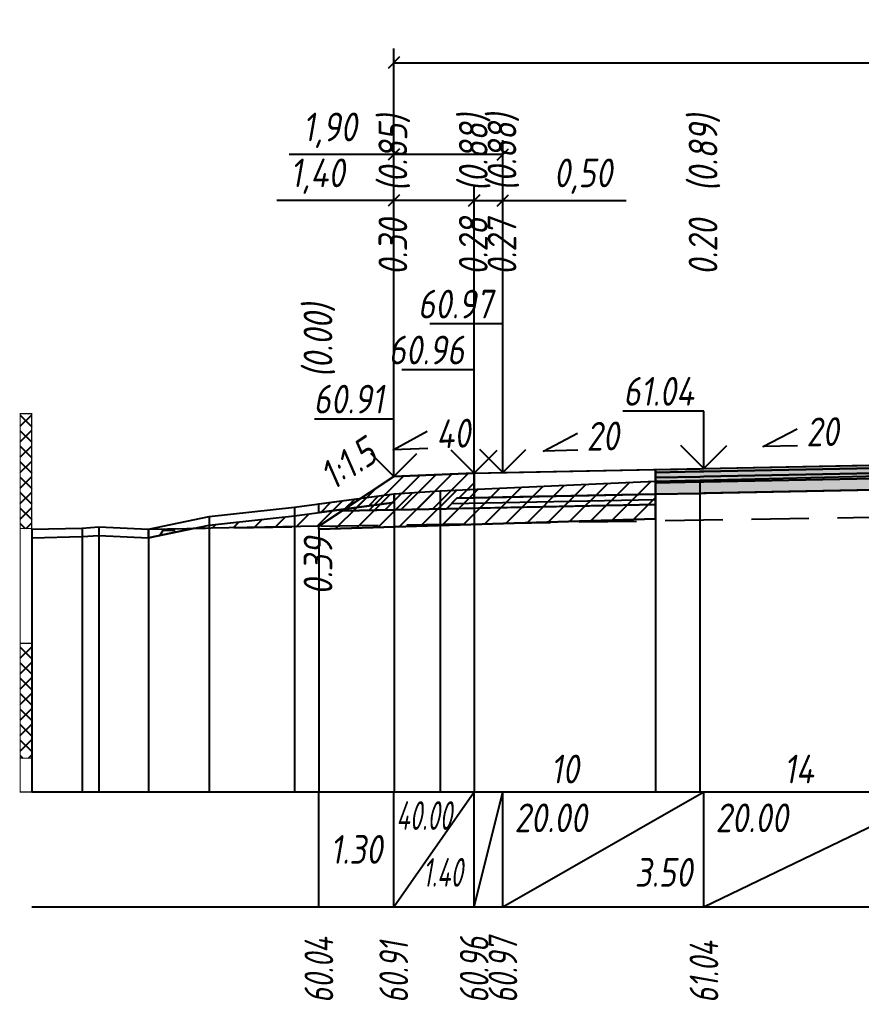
# Model space of a CAD drawing. Extents: x -717 to 1451, y -133302 to 233.
# Drawn here: x 78.9 to 152.2, y -54010.2 to -53924.7 of the extents above; entities that cross this region are included whole.
import ezdxf
from ezdxf.enums import TextEntityAlignment as Align

# ---------------------------------------------------------------- set-up
doc = ezdxf.new("R2010")
doc.units = 0
doc.linetypes.add('штриховая', pattern=[0.75, 0.5, -0.25])
for name, color, linetype in [('Интерполированный поперечник', 2, 'Continuous'), ('Код_514', 1, 'Continuous'), ('Контур_0', 7, 'Continuous'), ('Контур_2521', 7, 'Continuous'), ('Контур_2564', 7, 'Continuous'), ('Контур_2660', 7, 'Continuous'), ('Контур_2665', 7, 'Continuous'), ('Контур_400', 7, 'Continuous'), ('Контур_508', 7, 'Continuous'), ('Контур_512', 7, 'Continuous'), ('Контур_513', 7, 'Continuous'), ('Контур_818', 7, 'Continuous'), ('Красный поперечник', 1, 'Continuous'), ('Линейка абсолютных высот', 7, 'Continuous'), ('Объём_2501', 7, 'Continuous'), ('Объём_2564', 7, 'Continuous'), ('Объём_2650', 7, 'Continuous'), ('Объём_2660', 7, 'Continuous'), ('Объём_2661', 7, 'Continuous'), ('Объём_2665', 7, 'Continuous'), ('Объём_2666', 7, 'Continuous'), ('Объём_2667', 7, 'Continuous'), ('Объём_2668', 7, 'Continuous'), ('Объём_2669', 7, 'Continuous'), ('Объём_2675', 7, 'Continuous'), ('Объём_2753', 7, 'Continuous'), ('Откосы', 7, 'Continuous'), ('Отметки покрытия', 7, 'Continuous'), ('Рабочие отметки', 7, 'Continuous'), ('Рабочие отметки доп.', 7, 'Continuous'), ('Слои выравнивания', 7, 'Continuous'), ('Таблица', 7, 'Continuous'), ('Уклоны проезжей части', 7, 'Continuous'), ('Черный поперечник', 3, 'Continuous')]:
    doc.layers.add(name, color=color, linetype=linetype)
for name, color, linetype, true_color in [('Контур_2540', 2, 'Continuous', 0xffff00), ('Контур_2560', 2, 'Continuous', 0xffff00), ('Контур_2561', 7, 'Continuous', 0xff8040), ('Контур_2562', 3, 'Continuous', 0x00ff00), ('Контур_2563', 7, 'Continuous', 0xff8000), ('Контур_2570', 7, 'Continuous', 0x80ff00), ('Контур_2725', 7, 'Continuous', 0x323232), ('Контур_2736', 4, 'Continuous', 0x00ffff), ('Контур_2737', 4, 'Continuous', 0x00ffff), ('Контур_2738', 4, 'Continuous', 0x00ffff), ('Контур_2739', 4, 'Continuous', 0x00ffff), ('Контур_2741', 4, 'Continuous', 0x00ffff), ('Контур_2742', 4, 'Continuous', 0x00ffff), ('Контур_2743', 4, 'Continuous', 0x00ffff), ('Контур_2744', 7, 'Continuous', 0xa4ffff), ('Контур_2745', 7, 'Continuous', 0xa4ffff), ('Контур_2747', 4, 'Continuous', 0x00ffff), ('Контур_2748', 4, 'Continuous', 0x00ffff), ('Контур_2749', 4, 'Continuous', 0x00ffff), ('Контур_2750', 4, 'Continuous', 0x00ffff), ('Контур_2751', 4, 'Continuous', 0x00ffff), ('Контур_2752', 4, 'Continuous', 0x00ffff), ('Контур_2760', 7, 'Continuous', 0x323232), ('Контур_2761', 7, 'Continuous', 0x323232), ('Контур_2762', 7, 'Continuous', 0x323232), ('Контур_2763', 7, 'Continuous', 0x323232), ('Контур_402', 7, 'Continuous', 0xff6464), ('Контур_703', 4, 'Continuous', 0x00ffff), ('Контур_705', 4, 'Continuous', 0x00ffff), ('Контур_707', 4, 'Continuous', 0x00ffff), ('Контур_720', 131, 'Continuous', 0xaaffff), ('Объём_2500', 7, 'Continuous', 0xc0c0c0), ('Объём_2520', 7, 'Continuous', 0x80ffff), ('Объём_2540', 2, 'Continuous', 0xffff00), ('Объём_2560', 2, 'Continuous', 0xffff00), ('Объём_2561', 7, 'Continuous', 0xff8040), ('Объём_2562', 3, 'Continuous', 0x00ff00), ('Объём_2563', 7, 'Continuous', 0xff8000), ('Объём_2570', 7, 'Continuous', 0x80ff00), ('Объём_2600', 7, 'Continuous', 0x808000), ('Объём_2746', 2, 'Continuous', 0xffff00)]:
    doc.layers.add(name, color=color, linetype=linetype, true_color=true_color)
doc.styles.get("Standard").update_dxf_attribs({"font": 'txt', "height": 2.5})
doc.styles.add('М', font='romand.shx', dxfattribs={"width": 0.8, "oblique": 10, "height": 2.5})
doc.dimstyles.new('ISO-25', dxfattribs={"dimtxt": 2.5, "dimasz": 2.5, "dimexe": 1.25, "dimexo": 0.625, "dimtad": 1, "dimtxsty": 'Standard', "dimcen": 2.5, "dimadec": 0, "dimazin": 0, "dimtfac": 1, "dimtmove": 0, "dimatfit": 3, "dimfxl": 1, "dimarcsym": 0})
pattern_1 = [(45.0000013, (0, 0), (-0.67351924, 0.673519211), []), (135.0000003, (0, 0), (-0.673519222, -0.67351923), [])]

# ---------------------------------------------------------------- blocks, each defined once
blk = doc.blocks.new('_Oblique')
at = {"color": 0, "linetype": 'ByBlock', "lineweight": -2}
blk.add_line((-0.5, -0.5), (0.5, 0.5), dxfattribs=at)
blk = doc.blocks.new('*D1291')
at = {"color": 0, "lineweight": -2, "transparency": 16777216}
for p, q in [((111.518, -53963.952), (111.518, -53939.232)), ((118.518, -53963.672), (118.518, -53939.232)), ((111.518, -53940.482), (101.339, -53940.482)), ((118.518, -53940.482), (111.518, -53940.482))]:
    blk.add_line(p, q, dxfattribs=at)
at = {"layer": 'Defpoints', "color": 0, "transparency": 16777216}
for p in [(118.518, -53940.482), (111.518, -53964.577), (118.518, -53964.297)]:
    blk.add_point(p, dxfattribs=at)
at = {"color": 0, "lineweight": -2, "transparency": 16777216, "rotation": 180}
blk.add_blockref('_Oblique', (111.518, -53940.482), dxfattribs=at)
at = {"color": 0, "lineweight": -2, "transparency": 16777216}
blk.add_blockref('_Oblique', (118.518, -53940.482), dxfattribs=at)
at = {"color": 0, "transparency": 16777216, "insert": (104.879, -53938.369), "char_height": 2.5, "width": 8.75, "attachment_point": 5, "style": 'М'}
blk.add_mtext('1,40', dxfattribs=at)
blk = doc.blocks.new('*D1293')
at = {"color": 0, "lineweight": -2, "transparency": 16777216}
for p, q in [((118.518, -53963.672), (118.518, -53939.232)), ((121.018, -53963.622), (121.018, -53939.232)), ((118.518, -53940.482), (121.018, -53940.482)), ((121.018, -53940.482), (131.76, -53940.482))]:
    blk.add_line(p, q, dxfattribs=at)
at = {"layer": 'Defpoints', "color": 0, "transparency": 16777216}
for p in [(121.018, -53940.482), (118.518, -53964.297), (121.018, -53964.247)]:
    blk.add_point(p, dxfattribs=at)
at = {"color": 0, "lineweight": -2, "transparency": 16777216, "rotation": 180}
blk.add_blockref('_Oblique', (118.518, -53940.482), dxfattribs=at)
at = {"color": 0, "lineweight": -2, "transparency": 16777216}
blk.add_blockref('_Oblique', (121.018, -53940.482), dxfattribs=at)
at = {"color": 0, "transparency": 16777216, "insert": (127.999, -53938.369), "char_height": 2.5, "width": 9.16667, "attachment_point": 5, "style": 'М'}
blk.add_mtext('0,50', dxfattribs=at)
blk = doc.blocks.new('*D1296')
at = {"color": 0, "lineweight": -2, "transparency": 16777216}
for p, q in [((111.518, -53963.952), (111.518, -53935.232)), ((121.018, -53963.622), (121.018, -53935.232)), ((111.518, -53936.482), (102.421, -53936.482)), ((121.018, -53936.482), (111.518, -53936.482))]:
    blk.add_line(p, q, dxfattribs=at)
at = {"layer": 'Defpoints', "color": 0, "transparency": 16777216}
for p in [(121.018, -53936.482), (111.518, -53964.577), (121.018, -53964.247)]:
    blk.add_point(p, dxfattribs=at)
at = {"color": 0, "lineweight": -2, "transparency": 16777216, "rotation": 180}
blk.add_blockref('_Oblique', (111.518, -53936.482), dxfattribs=at)
at = {"color": 0, "lineweight": -2, "transparency": 16777216}
blk.add_blockref('_Oblique', (121.018, -53936.482), dxfattribs=at)
at = {"color": 0, "transparency": 16777216, "insert": (105.961, -53934.369), "char_height": 2.5, "width": 8.75, "attachment_point": 5, "style": 'М'}
blk.add_mtext('1,90', dxfattribs=at)
blk = doc.blocks.new('*D1297')
at = {"color": 0, "lineweight": -2, "transparency": 16777216}
for p, q in [((111.518, -53963.952), (111.518, -53927.232)), ((207.018, -53963.952), (207.018, -53927.232)), ((111.518, -53928.482), (207.018, -53928.482))]:
    blk.add_line(p, q, dxfattribs=at)
at = {"layer": 'Defpoints', "color": 0, "transparency": 16777216}
for p in [(207.018, -53928.482), (111.518, -53964.577), (207.018, -53964.577)]:
    blk.add_point(p, dxfattribs=at)
at = {"color": 0, "lineweight": -2, "transparency": 16777216, "rotation": 180}
blk.add_blockref('_Oblique', (111.518, -53928.482), dxfattribs=at)
at = {"color": 0, "lineweight": -2, "transparency": 16777216}
blk.add_blockref('_Oblique', (207.018, -53928.482), dxfattribs=at)
at = {"color": 0, "transparency": 16777216, "insert": (159.268, -53926.369), "char_height": 2.5, "width": 10.41667, "attachment_point": 5, "style": 'М'}
blk.add_mtext('19,10', dxfattribs=at)

msp = doc.modelspace()

# ---------------------------------------------------------------- hatches: boundary and pattern name
at = {"layer": 'Линейка абсолютных высот'}
h = msp.add_hatch(dxfattribs=at)
h.set_pattern_fill('ANSI37', scale=0.3, style=0)
h.set_pattern_definition(pattern_1)
h.paths.add_polyline_path([(80, -53969.054), (80, -53959.054), (79, -53959.054), (79, -53969.054)])
h = msp.add_hatch(dxfattribs=at)
h.set_pattern_fill('ANSI37', scale=0.3, style=0)
h.set_pattern_definition(pattern_1)
h.paths.add_polyline_path([(80, -53989.054), (80, -53979.054), (79, -53979.054), (79, -53989.054)])
at = {"layer": 'Объём_2563'}
h = msp.add_hatch(dxfattribs=at)
h.set_pattern_fill('ANSI31', color=256, scale=0.3)
h.paths.add_polyline_path([(111.518, -53964.515), (118.518, -53964.235), (118.518, -53966.385), (117.018, -53966.415), (116.1, -53967.333), (107.018, -53967.515)])
at = {"layer": 'Объём_2570'}
h = msp.add_hatch(dxfattribs=at)
h.set_pattern_fill('ANSI31', color=256, scale=0.2)
h.paths.add_polyline_path([(111.548, -53966.777), (105, -53967.655), (105, -53966.905), (111.548, -53966.027)])
at = {"layer": 'Объём_2600'}
h = msp.add_hatch(dxfattribs=at)
h.set_pattern_fill('ANSI31', color=6, scale=0.4)
h.paths.add_polyline_path([(95.435, -53968.755), (102.891, -53967.938), (111.548, -53966.777), (111.548, -53966.027), (115.552, -53965.764), (134.297, -53964.935), (134.297, -53968.219), (105, -53969.098), (105, -53968.86), (94.06, -53969.042)])
h = msp.add_hatch(dxfattribs=at)
h.set_pattern_fill('HONEY', color=5, scale=0.3)
h.paths.add_polyline_path([(90.161, -53969.857), (90.161, -53969.107), (94.06, -53969.042)])
at = {"layer": 'Слои выравнивания'}
for color, points in [(2, [(134.297, -53963.919), (138.156, -53963.842), (138.518, -53963.835), (156.26, -53963.48), (159.268, -53963.42), (159.268, -53963.67), (156.26, -53963.73), (138.518, -53964.085), (138.156, -53964.092), (134.297, -53964.169)]), (3, [(134.297, -53964.169), (138.156, -53964.092), (138.518, -53964.085), (156.26, -53963.73), (159.268, -53963.67), (159.268, -53964.12), (156.26, -53964.18), (138.518, -53964.535), (138.156, -53964.542), (134.297, -53964.619)]), (4, [(134.297, -53964.619), (138.156, -53964.542), (138.518, -53964.535), (156.26, -53964.18), (159.268, -53964.12), (159.268, -53964.57), (156.26, -53964.63), (138.518, -53964.985), (138.156, -53964.992), (134.297, -53965.069)]), (5, [(134.297, -53965.069), (138.156, -53964.992), (138.518, -53964.985), (156.26, -53964.63), (159.268, -53964.57), (159.268, -53965.57), (156.26, -53965.63), (138.518, -53965.985), (138.156, -53965.992), (134.297, -53966.069)])]:
    msp.add_hatch(color=color, dxfattribs=at).paths.add_polyline_path(points)

# ---------------------------------------------------------------- linework, layer by layer
at = {"layer": 'Интерполированный поперечник', "linetype": 'штриховая', "ltscale": 10, "flags": 128}
msp.add_lwpolyline([(90.161, -53969.107), (208.876, -53967.131)], dxfattribs=at)
at = {"layer": 'Код_514'}
for p, q in [((105, -54002), (105, -53992)), ((111.518, -54002), (111.518, -53992)), ((111.518, -54002), (118.518, -53992)), ((118.518, -54002), (118.518, -53992)), ((118.518, -54002), (121.018, -53992)), ((121.018, -54002), (121.018, -53992)), ((121.018, -54002), (138.518, -53992)), ((138.518, -54002), (138.518, -53992)), ((138.518, -54002), (159.268, -53992))]:
    msp.add_line(p, q, dxfattribs=at)
at = {"layer": 'Контур_0', "flags": 128}
for points in [[(111.518, -53964.515), (105, -53968.86), (105, -53968.86), (105, -53968.86), (105, -53968.86), (105, -53968.86), (105, -53968.86), (105, -53968.86), (105, -53968.86), (105, -53968.86), (105, -53968.86), (105, -53968.86), (105, -53968.86), (105, -53968.86), (105, -53968.86), (105, -53968.86)], [(111.518, -53964.515), (105, -53968.86), (105, -53968.86), (105, -53968.86), (105, -53968.86), (105, -53968.86), (105, -53968.86), (105, -53968.86), (105, -53968.86), (105, -53968.86), (105, -53968.86), (105, -53968.86), (105, -53968.86), (105, -53968.86), (105, -53968.86), (105, -53968.86), (105, -53968.86), (105, -53968.86), (105, -53968.86), (105, -53968.86), (105, -53968.86), (105, -53968.86), (105, -53968.86), (105, -53968.86), (105, -53968.86), (105, -53968.86), (105, -53968.86), (105, -53968.86), (105, -53968.86), (105, -53968.86)], [(121.018, -53966.335), (118.518, -53966.385), (118.518, -53964.235), (134.297, -53963.919), (134.297, -53966.069), (121.018, -53966.335), (121.018, -53966.335)], [(107.018, -53967.515), (116.1, -53967.333), (117.018, -53966.415), (118.518, -53966.385)], [(117.018, -53966.415), (134.297, -53966.069), (134.297, -53966.969), (116.1, -53967.333), (117.018, -53966.415), (117.018, -53966.415)]]:
    msp.add_lwpolyline(points, dxfattribs=at)
at = {"layer": 'Контур_2521', "color": 250, "flags": 128}
msp.add_lwpolyline([(116.559, -53966.874), (134.297, -53966.519)], dxfattribs=at)
at = {"layer": 'Контур_2540', "flags": 128}
msp.add_lwpolyline([(107.018, -53967.515), (134.297, -53966.969), (134.297, -53968.219), (105, -53969.098), (105, -53968.86), (107.018, -53967.515), (107.018, -53967.515)], dxfattribs=at)
at = {"layer": 'Контур_2560', "flags": 128}
msp.add_lwpolyline([(111.518, -53964.515), (111.518, -53964.515), (111.518, -53964.515), (118.518, -53964.235)], dxfattribs=at)
at = {"layer": 'Контур_2561', "flags": 128}
msp.add_lwpolyline([(118.518, -53964.235), (118.518, -53964.235), (111.518, -53964.515), (111.518, -53964.515), (118.518, -53964.235)], dxfattribs=at)
at = {"layer": 'Контур_2562', "flags": 128}
msp.add_lwpolyline([(111.518, -53964.515), (111.518, -53964.515), (111.518, -53964.515), (111.518, -53964.515), (111.518, -53964.515)], dxfattribs=at)
at = {"layer": 'Контур_2563', "flags": 128}
msp.add_lwpolyline([(111.518, -53964.515), (118.518, -53964.235), (118.518, -53966.385), (117.018, -53966.415), (116.1, -53967.333), (107.018, -53967.515), (111.518, -53964.515), (111.518, -53964.515)], dxfattribs=at)
at = {"layer": 'Контур_2564', "flags": 128}
msp.add_lwpolyline([(111.518, -53964.515), (118.518, -53964.235)], dxfattribs=at)
at = {"layer": 'Контур_2570', "flags": 128}
msp.add_lwpolyline([(80, -53969.871), (84.399, -53969.758), (85.831, -53969.665), (90.161, -53969.857), (90.161, -53969.857), (95.435, -53968.755), (102.891, -53967.938), (111.548, -53966.777), (111.548, -53966.027), (115.552, -53965.764), (134.297, -53964.935), (138.156, -53964.836), (156.26, -53964.41)], dxfattribs=at)
at = {"layer": 'Контур_2660', "flags": 128}
msp.add_lwpolyline([(105, -53969.098), (134.297, -53968.219)], dxfattribs=at)
at = {"layer": 'Контур_2665', "flags": 128}
msp.add_lwpolyline([(111.518, -53964.515), (111.518, -53964.515)], dxfattribs=at)
at = {"layer": 'Контур_2725', "flags": 128}
msp.add_lwpolyline([(134.297, -53966.069), (138.156, -53965.992), (138.518, -53965.985), (156.26, -53965.63), (159.268, -53965.57), (160.714, -53965.599), (179.35, -53965.971)], dxfattribs=at)
at = {"layer": 'Контур_2736', "flags": 128}
msp.add_lwpolyline([(111.518, -53964.515), (105, -53968.86)], dxfattribs=at)
at = {"layer": 'Контур_2737', "flags": 128}
msp.add_lwpolyline([(105, -53968.86), (105, -53968.86)], dxfattribs=at)
at = {"layer": 'Контур_2738', "flags": 128}
msp.add_lwpolyline([(105, -53968.86), (105, -53968.86)], dxfattribs=at)
at = {"layer": 'Контур_2739', "flags": 128}
msp.add_lwpolyline([(105, -53968.86), (105, -53968.86)], dxfattribs=at)
at = {"layer": 'Контур_2741', "flags": 128}
msp.add_lwpolyline([(105, -53968.86), (105, -53968.86)], dxfattribs=at)
at = {"layer": 'Контур_2742', "flags": 128}
msp.add_lwpolyline([(105, -53968.86), (105, -53968.86)], dxfattribs=at)
at = {"layer": 'Контур_2743', "flags": 128}
msp.add_lwpolyline([(105, -53968.86), (105, -53968.86)], dxfattribs=at)
at = {"layer": 'Контур_2744', "flags": 128}
msp.add_lwpolyline([(105, -53968.86), (105, -53968.86)], dxfattribs=at)
msp.add_lwpolyline([(105, -53968.86), (105, -53968.86)], dxfattribs=at)
msp.add_lwpolyline([(105, -53968.86), (105, -53968.86)], dxfattribs=at)
msp.add_lwpolyline([(105, -53968.86), (105, -53968.86)], dxfattribs=at)
msp.add_lwpolyline([(105, -53968.86), (105, -53968.86)], dxfattribs=at)
msp.add_lwpolyline([(105, -53968.86), (105, -53968.86)], dxfattribs=at)
at = {"layer": 'Контур_2745', "flags": 128}
msp.add_lwpolyline([(105, -53968.86), (105, -53968.86)], dxfattribs=at)
msp.add_lwpolyline([(105, -53968.86), (105, -53968.86)], dxfattribs=at)
msp.add_lwpolyline([(105, -53968.86), (105, -53968.86)], dxfattribs=at)
msp.add_lwpolyline([(105, -53968.86), (105, -53968.86)], dxfattribs=at)
msp.add_lwpolyline([(105, -53968.86), (105, -53968.86)], dxfattribs=at)
msp.add_lwpolyline([(105, -53968.86), (105, -53968.86)], dxfattribs=at)
at = {"layer": 'Контур_2747', "flags": 128}
msp.add_lwpolyline([(105, -53968.86), (105, -53968.86)], dxfattribs=at)
at = {"layer": 'Контур_2748', "flags": 128}
msp.add_lwpolyline([(105, -53968.86), (105, -53968.86)], dxfattribs=at)
at = {"layer": 'Контур_2749', "flags": 128}
msp.add_lwpolyline([(105, -53968.86), (105, -53968.86)], dxfattribs=at)
at = {"layer": 'Контур_2750', "flags": 128}
msp.add_lwpolyline([(105, -53968.86), (105, -53968.86)], dxfattribs=at)
at = {"layer": 'Контур_2751', "flags": 128}
msp.add_lwpolyline([(105, -53968.86), (105, -53968.86)], dxfattribs=at)
at = {"layer": 'Контур_2752', "flags": 128}
msp.add_lwpolyline([(105, -53968.86), (105, -53968.86)], dxfattribs=at)
at = {"layer": 'Контур_2760', "flags": 128}
msp.add_lwpolyline([(134.297, -53963.919), (138.156, -53963.842), (138.518, -53963.835), (156.26, -53963.48), (159.268, -53963.42), (160.714, -53963.449), (179.35, -53963.821)], dxfattribs=at)
at = {"layer": 'Контур_2761', "flags": 128}
msp.add_lwpolyline([(134.297, -53964.169), (138.156, -53964.092), (138.518, -53964.085), (156.26, -53963.73), (159.268, -53963.67), (160.714, -53963.699), (179.35, -53964.071)], dxfattribs=at)
at = {"layer": 'Контур_2762', "flags": 128}
msp.add_lwpolyline([(134.297, -53964.619), (138.156, -53964.542), (138.518, -53964.535), (156.26, -53964.18), (159.268, -53964.12), (160.714, -53964.149), (179.35, -53964.521)], dxfattribs=at)
at = {"layer": 'Контур_2763', "flags": 128}
msp.add_lwpolyline([(134.297, -53965.069), (138.156, -53964.992), (138.518, -53964.985), (156.26, -53964.63), (159.268, -53964.57), (160.714, -53964.599), (179.35, -53964.971)], dxfattribs=at)
at = {"layer": 'Контур_400', "flags": 128}
msp.add_lwpolyline([(118.518, -53964.235), (121.018, -53964.185), (121.018, -53964.185), (121.018, -53964.185), (121.018, -53964.185), (121.018, -53964.185), (121.018, -53964.185), (138.518, -53963.835), (159.268, -53963.42)], dxfattribs=at)
at = {"layer": 'Контур_402', "flags": 128}
msp.add_lwpolyline([(105, -53969.098), (134.297, -53968.219), (134.297, -53966.069), (159.268, -53965.57), (179.35, -53965.971), (179.35, -53968.072), (213.91, -53969.109)], dxfattribs=at)
at = {"layer": 'Контур_508', "flags": 128}
msp.add_lwpolyline([(105, -53969.098), (134.297, -53968.219), (134.297, -53966.069), (159.268, -53965.57), (179.35, -53965.971), (179.35, -53968.072), (213.91, -53969.109), (218.246, -53972), (220.246, -53972), (230, -53965.497)], dxfattribs=at)
at = {"layer": 'Контур_512', "flags": 128}
msp.add_lwpolyline([(105, -53969.098), (134.297, -53968.219)], dxfattribs=at)
at = {"layer": 'Контур_513', "flags": 128}
msp.add_lwpolyline([(105, -53969.098), (134.297, -53968.219), (134.297, -53966.069), (159.268, -53965.57), (179.35, -53965.971), (179.35, -53968.072), (213.91, -53969.109), (218.246, -53972), (220.246, -53972), (230, -53965.497)], dxfattribs=at)
at = {"layer": 'Контур_703', "flags": 128}
for points in [[(111.518, -53964.515), (105, -53968.86)], [(105, -53968.86), (105, -53968.86)]]:
    msp.add_lwpolyline(points, dxfattribs=at)
at = {"layer": 'Контур_705', "flags": 128}
msp.add_lwpolyline([(105, -53968.86), (105, -53968.86)], dxfattribs=at)
at = {"layer": 'Контур_707', "flags": 128}
msp.add_lwpolyline([(105, -53968.86), (105, -53968.86)], dxfattribs=at)
at = {"layer": 'Контур_720', "flags": 128}
msp.add_lwpolyline([(105, -53968.86), (105, -53968.86)], dxfattribs=at)
at = {"layer": 'Контур_818', "flags": 128}
msp.add_lwpolyline([(105, -53967.655), (111.548, -53966.777), (111.548, -53966.027), (115.552, -53965.764), (134.297, -53964.935), (138.156, -53964.836), (156.26, -53964.41), (159.268, -53964.424), (160.714, -53964.431), (179.35, -53964.704), (183.886, -53964.931), (202.111, -53966.306), (202.111, -53967.056), (205.315, -53967.437), (208.876, -53967.881), (208.876, -53967.881), (218.632, -53966.459), (223.068, -53966.107), (230, -53966.247)], dxfattribs=at)
at = {"layer": 'Красный поперечник'}
for p, q in [((121.018, -53964.185), (138.518, -53963.835)), ((138.518, -53963.835), (159.268, -53963.42)), ((105, -53968.86), (111.518, -53964.515)), ((111.518, -53964.515), (118.518, -53964.235)), ((118.518, -53964.235), (121.018, -53964.185)), ((134.297, -53968.219), (134.297, -53992)), ((105, -53969.098), (105, -53992))]:
    msp.add_line(p, q, dxfattribs=at)
at = {"layer": 'Линейка абсолютных высот', "color": 7, "const_width": 0.1, "flags": 128}
for points in [[(80, -53969.054), (80, -53959.054), (79, -53959.054), (79, -53969.054), (80, -53969.054)], [(80, -53979.054), (80, -53969.054), (79, -53969.054), (79, -53979.054), (80, -53979.054)], [(80, -53989.054), (80, -53979.054), (79, -53979.054), (79, -53989.054), (80, -53989.054)], [(80, -53992), (80, -53989.054), (79, -53989.054), (79, -53992), (80, -53992)]]:
    msp.add_lwpolyline(points, dxfattribs=at)
at = {"layer": 'Объём_2500', "flags": 128}
msp.add_lwpolyline([(121.018, -53966.335), (118.518, -53966.385), (118.518, -53964.235), (134.297, -53963.919), (134.297, -53966.069), (121.018, -53966.335), (121.018, -53966.335)], dxfattribs=at)
at = {"layer": 'Объём_2501', "flags": 128}
msp.add_lwpolyline([(118.518, -53964.235), (121.018, -53964.185), (121.018, -53964.185), (121.018, -53964.185), (121.018, -53964.185), (121.018, -53964.185), (121.018, -53964.185), (138.518, -53963.835), (159.268, -53963.42)], dxfattribs=at)
at = {"layer": 'Объём_2520', "color": 250, "flags": 128}
msp.add_lwpolyline([(117.018, -53966.415), (134.297, -53966.069), (134.297, -53966.969), (116.1, -53967.333), (117.018, -53966.415), (117.018, -53966.415)], dxfattribs=at)
at = {"layer": 'Объём_2540', "flags": 128}
msp.add_lwpolyline([(107.018, -53967.515), (134.297, -53966.969), (134.297, -53968.219), (105, -53969.098), (105, -53968.86), (107.018, -53967.515), (107.018, -53967.515)], dxfattribs=at)
at = {"layer": 'Объём_2560', "flags": 128}
msp.add_lwpolyline([(111.518, -53964.515), (111.518, -53964.515), (111.518, -53964.515), (118.518, -53964.235)], dxfattribs=at)
at = {"layer": 'Объём_2561', "flags": 128}
msp.add_lwpolyline([(118.518, -53964.235), (118.518, -53964.235), (111.518, -53964.515), (111.518, -53964.515), (118.518, -53964.235)], dxfattribs=at)
at = {"layer": 'Объём_2562', "flags": 128}
msp.add_lwpolyline([(111.518, -53964.515), (111.518, -53964.515), (111.518, -53964.515), (111.518, -53964.515), (111.518, -53964.515)], dxfattribs=at)
at = {"layer": 'Объём_2563', "color": 250, "flags": 128}
msp.add_lwpolyline([(111.518, -53964.515), (118.518, -53964.235), (118.518, -53966.385), (117.018, -53966.415), (116.1, -53967.333), (107.018, -53967.515), (111.518, -53964.515), (111.518, -53964.515)], dxfattribs=at)
at = {"layer": 'Объём_2564', "flags": 128}
msp.add_lwpolyline([(111.518, -53964.515), (118.518, -53964.235)], dxfattribs=at)
at = {"layer": 'Объём_2570', "flags": 128}
msp.add_lwpolyline([(111.548, -53966.777), (105, -53967.655), (105, -53966.905), (111.548, -53966.027), (111.548, -53966.777), (111.548, -53966.777)], dxfattribs=at)
at = {"layer": 'Объём_2600', "color": 5, "flags": 128}
msp.add_lwpolyline([(90.161, -53969.857), (90.161, -53969.107), (94.06, -53969.042), (90.161, -53969.857), (90.161, -53969.857)], dxfattribs=at)
at = {"layer": 'Объём_2650', "color": 6, "flags": 128}
msp.add_lwpolyline([(95.435, -53968.755), (102.891, -53967.938), (111.548, -53966.777), (111.548, -53966.027), (115.552, -53965.764), (134.297, -53964.935), (134.297, -53968.219), (105, -53969.098), (105, -53968.86), (94.06, -53969.042), (95.435, -53968.755), (95.435, -53968.755)], dxfattribs=at)
at = {"layer": 'Объём_2660', "flags": 128}
msp.add_lwpolyline([(105, -53969.098), (134.297, -53968.219)], dxfattribs=at)
at = {"layer": 'Объём_2661', "flags": 128}
msp.add_lwpolyline([(111.518, -53964.515), (105, -53968.86)], dxfattribs=at)
at = {"layer": 'Объём_2665', "flags": 128}
msp.add_lwpolyline([(111.518, -53964.515), (111.518, -53964.515)], dxfattribs=at)
at = {"layer": 'Объём_2666', "flags": 128}
msp.add_lwpolyline([(111.518, -53964.515), (105, -53968.86)], dxfattribs=at)
at = {"layer": 'Объём_2667', "flags": 128}
msp.add_lwpolyline([(105, -53968.86), (105, -53968.86)], dxfattribs=at)
msp.add_lwpolyline([(105, -53968.86), (105, -53968.86)], dxfattribs=at)
at = {"layer": 'Объём_2668', "flags": 128}
msp.add_lwpolyline([(105, -53968.86), (105, -53968.86)], dxfattribs=at)
msp.add_lwpolyline([(105, -53968.86), (105, -53968.86)], dxfattribs=at)
at = {"layer": 'Объём_2669', "flags": 128}
msp.add_lwpolyline([(105, -53968.86), (105, -53968.86)], dxfattribs=at)
msp.add_lwpolyline([(105, -53968.86), (105, -53968.86)], dxfattribs=at)
at = {"layer": 'Объём_2675', "flags": 128}
msp.add_lwpolyline([(105, -53968.86), (105, -53968.86)], dxfattribs=at)
msp.add_lwpolyline([(105, -53968.86), (105, -53968.86)], dxfattribs=at)
msp.add_lwpolyline([(105, -53968.86), (105, -53968.86)], dxfattribs=at)
msp.add_lwpolyline([(105, -53968.86), (105, -53968.86)], dxfattribs=at)
msp.add_lwpolyline([(105, -53968.86), (105, -53968.86)], dxfattribs=at)
msp.add_lwpolyline([(105, -53968.86), (105, -53968.86)], dxfattribs=at)
msp.add_lwpolyline([(105, -53968.86), (105, -53968.86)], dxfattribs=at)
msp.add_lwpolyline([(105, -53968.86), (105, -53968.86)], dxfattribs=at)
msp.add_lwpolyline([(105, -53968.86), (105, -53968.86)], dxfattribs=at)
msp.add_lwpolyline([(105, -53968.86), (105, -53968.86)], dxfattribs=at)
msp.add_lwpolyline([(105, -53968.86), (105, -53968.86)], dxfattribs=at)
msp.add_lwpolyline([(105, -53968.86), (105, -53968.86)], dxfattribs=at)
at = {"layer": 'Объём_2746', "flags": 128}
msp.add_lwpolyline([(134.297, -53968.219), (105, -53969.098), (105, -53968.86), (107.262, -53967.352), (111.548, -53966.777), (111.548, -53966.027), (115.552, -53965.764), (134.297, -53964.935), (134.297, -53968.219), (134.297, -53968.219)], dxfattribs=at)
at = {"layer": 'Объём_2753', "flags": 128}
msp.add_lwpolyline([(134.297, -53963.919), (134.297, -53963.919)], dxfattribs=at)
at = {"layer": 'Откосы', "color": 1, "flags": 128}
for points in [[(146.667, -53961.861), (143.668, -53961.921), (146.637, -53960.361)], [(114.474, -53962.07), (111.476, -53962.19), (114.414, -53960.571)], [(127.542, -53962.243), (124.543, -53962.303), (127.512, -53960.743)]]:
    msp.add_lwpolyline(points, dxfattribs=at)
at = {"layer": 'Отметки покрытия', "color": 1}
for p, q in [((121.018, -53951.235), (114.668, -53951.235)), ((121.018, -53964.185), (121.018, -53951.235)), ((118.518, -53955.235), (112.218, -53955.235)), ((118.518, -53964.235), (118.518, -53955.235)), ((111.518, -53959.515), (104.618, -53959.515)), ((111.518, -53964.515), (111.518, -53959.515)), ((138.518, -53958.835), (131.468, -53958.835)), ((138.518, -53963.835), (138.518, -53958.835)), ((121.018, -53964.185), (119.018, -53962.185)), ((121.018, -53964.185), (123.018, -53962.185)), ((138.518, -53963.835), (136.518, -53961.835)), ((138.518, -53963.835), (140.518, -53961.835)), ((111.518, -53964.515), (109.518, -53962.515)), ((111.518, -53964.515), (113.518, -53962.515)), ((118.518, -53964.235), (116.518, -53962.235)), ((118.518, -53964.235), (120.518, -53962.235))]:
    msp.add_line(p, q, dxfattribs=at)
at = {"layer": 'Слои выравнивания'}
for p, q in [((118.518, -53964.235), (118.518, -53992)), ((134.297, -53963.919), (134.297, -53992))]:
    msp.add_line(p, q, dxfattribs=at)
at = {"layer": 'Слои выравнивания', "color": 2, "flags": 128}
msp.add_lwpolyline([(134.297, -53963.919), (138.156, -53963.842), (138.518, -53963.835), (156.26, -53963.48), (159.268, -53963.42), (159.268, -53963.67), (156.26, -53963.73), (138.518, -53964.085), (138.156, -53964.092), (134.297, -53964.169)], close=True, dxfattribs=at)
at = {"layer": 'Слои выравнивания', "color": 3, "flags": 128}
msp.add_lwpolyline([(134.297, -53964.169), (138.156, -53964.092), (138.518, -53964.085), (156.26, -53963.73), (159.268, -53963.67), (159.268, -53964.12), (156.26, -53964.18), (138.518, -53964.535), (138.156, -53964.542), (134.297, -53964.619)], close=True, dxfattribs=at)
at = {"layer": 'Слои выравнивания', "color": 4, "flags": 128}
msp.add_lwpolyline([(134.297, -53964.619), (138.156, -53964.542), (138.518, -53964.535), (156.26, -53964.18), (159.268, -53964.12), (159.268, -53964.57), (156.26, -53964.63), (138.518, -53964.985), (138.156, -53964.992), (134.297, -53965.069)], close=True, dxfattribs=at)
at = {"layer": 'Слои выравнивания', "color": 5, "flags": 128}
msp.add_lwpolyline([(134.297, -53965.069), (138.156, -53964.992), (138.518, -53964.985), (156.26, -53964.63), (159.268, -53964.57), (159.268, -53965.57), (156.26, -53965.63), (138.518, -53965.985), (138.156, -53965.992), (134.297, -53966.069)], close=True, dxfattribs=at)
at = {"layer": 'Таблица'}
for p, q in [((80, -53992), (255, -53992)), ((80, -54002), (255, -54002))]:
    msp.add_line(p, q, dxfattribs=at)
at = {"layer": 'Черный поперечник', "color": 7}
for p, q in [((134.297, -53964.935), (134.297, -53992)), ((138.156, -53964.836), (138.156, -53992)), ((111.548, -53966.027), (111.548, -53992)), ((115.552, -53965.764), (115.552, -53992)), ((102.891, -53967.188), (102.891, -53992)), ((95.435, -53968.005), (95.435, -53992)), ((84.399, -53969.008), (84.399, -53992)), ((85.831, -53968.915), (85.831, -53992)), ((80, -53969.121), (80, -53992)), ((90.161, -53969.107), (90.161, -53992))]:
    msp.add_line(p, q, dxfattribs=at)
at = {"layer": 'Черный поперечник', "flags": 128}
msp.add_lwpolyline([(80, -53969.121), (84.399, -53969.008), (85.831, -53968.915), (90.161, -53969.107), (95.435, -53968.005), (102.891, -53967.188), (111.548, -53966.027), (115.552, -53965.764), (134.297, -53964.935), (138.156, -53964.836), (156.26, -53964.41), (159.268, -53964.424), (160.714, -53964.431), (179.35, -53964.704), (183.886, -53964.931), (202.111, -53966.306), (205.315, -53966.687), (208.876, -53967.131), (218.632, -53965.709), (223.068, -53965.357), (235.978, -53965.618), (246.73, -53965.53), (255, -53965.153)], dxfattribs=at)

# ---------------------------------------------------------------- texts
at = {"layer": 'Код_514', "style": 'М', "oblique": 10}
for s, width, p in [('40.00', 0.6, (111.727, -53992.802)), ('20.00', 0.8, (122.018, -53993)), ('20.00', 0.8, (139.518, -53993))]:
    msp.add_text(s, height=2.5, dxfattribs=dict(at, width=width)).set_placement(p, align=Align.TOP_LEFT)
at = {"layer": 'Код_514', "style": 'М', "oblique": 10, "width": 0.8}
msp.add_text('1.30', height=2.5, dxfattribs=at).set_placement((108.259, -53997), align=Align.MIDDLE_CENTER)
at = {"layer": 'Код_514', "style": 'М', "oblique": 10}
for s, width, p in [('1.40', 0.6, (117.518, -54001)), ('3.50', 0.8, (137.518, -54001))]:
    msp.add_text(s, height=2.5, dxfattribs=dict(at, width=width)).set_placement(p, align=Align.BOTTOM_RIGHT)
at = {"layer": 'Код_514', "style": 'М', "oblique": 10, "width": 0.7}
for s, p in [('60.04', (105, -54010.382)), ('60.91', (111.518, -54010.382)), ('60.96', (118.518, -54010.382)), ('60.97', (121.018, -54010.382)), ('61.04', (138.518, -54010.382))]:
    msp.add_text(s, height=2.5, rotation=90, dxfattribs=at).set_placement(p, align=Align.MIDDLE_LEFT)
at = {"layer": 'Отметки покрытия', "color": 1, "style": 'М', "oblique": 10, "width": 0.8}
for s, p in [('60.97', (120.159, -53951.504)), ('60.96', (117.659, -53955.504)), ('61.04', (137.659, -53959.104)), ('60.91', (110.659, -53959.784))]:
    msp.add_text(s, height=2.5, dxfattribs=at).set_placement(p, align=Align.BOTTOM_RIGHT)
at = {"layer": 'Рабочие отметки', "color": 1, "style": 'М', "oblique": 10, "width": 0.8}
for s, p in [('0.30', (111.44, -53946.985)), ('0.28', (118.44, -53946.985)), ('0.27', (120.94, -53946.985)), ('0.20', (138.44, -53946.985))]:
    msp.add_text(s, height=2.5, rotation=90, dxfattribs=at).set_placement(p, align=Align.MIDDLE_LEFT)
msp.add_text('0.39', height=2.5, rotation=90, dxfattribs=at).set_placement((104.922, -53969.791), align=Align.MIDDLE_RIGHT)
at = {"layer": 'Рабочие отметки доп.', "color": 1, "style": 'М', "oblique": 10, "width": 0.8}
for s, p in [('(0.85)', (111.44, -53939.685)), ('(0.88)', (118.44, -53939.685)), ('(0.88)', (120.94, -53939.635)), ('(0.89)', (138.44, -53939.685)), ('(0.00)', (104.922, -53955.889))]:
    msp.add_text(s, height=2.5, rotation=90, dxfattribs=at).set_placement(p, align=Align.MIDDLE_LEFT)
at = {"layer": 'Слои выравнивания', "style": 'М', "oblique": 10, "width": 0.8}
for s, p in [('10', (126.408, -53992)), ('14', (146.783, -53992))]:
    msp.add_text(s, height=2.5, dxfattribs=at).set_placement(p, align=Align.BOTTOM_CENTER)
at = {"layer": 'Уклоны проезжей части', "color": 1, "style": 'М', "oblique": 10, "width": 0.8}
for s, rotation, p in [('40', 2.29061, (116.778, -53962.786)), ('20', 1.14576, (148.873, -53962.628)), ('20', 1.14576, (129.748, -53963.01)), ('1:1.5', 33.69007, (108.672, -53965.043))]:
    msp.add_text(s, height=2.5, rotation=rotation, dxfattribs=at).set_placement(p, align=Align.BOTTOM_CENTER)

# ---------------------------------------------------------------- dimensions: what is measured, and where the dimension line sits
at = {"color": 5}
dim = msp.add_linear_dim(base=(207.018, -53928.482), p1=(111.518, -53964.577), p2=(207.018, -53964.577), angle=180, dimstyle='ISO-25', override={"dimasz": 1, "dimlfac": 0.2, "dimzin": 0, "dimtxsty": 'М', "dimblk1": 'Oblique', "dimblk2": 'Oblique', "dimsah": 1}, dxfattribs=at)
dim.commit()
dim.dimension.update_dxf_attribs({"geometry": '*D1297', "text_midpoint": (159.268, -53926.369)})
for base, p1, p2, picture, middle in [((121.018, -53936.482), (111.518, -53964.577), (121.018, -53964.247), '*D1296', (105.961, -53936.482)), ((118.518, -53940.482), (111.518, -53964.577), (118.518, -53964.297), '*D1291', (104.879, -53940.482)), ((121.018, -53940.482), (118.518, -53964.297), (121.018, -53964.247), '*D1293', (127.999, -53940.482))]:
    dim = msp.add_linear_dim(base=base, p1=p1, p2=p2, angle=180, dimstyle='ISO-25', override={"dimasz": 1, "dimlfac": 0.2, "dimzin": 0, "dimtxsty": 'М', "dimblk1": 'Oblique', "dimblk2": 'Oblique', "dimsah": 1}, dxfattribs=at)
    dim.commit()
    dim.dimension.update_dxf_attribs({"geometry": picture, "text_midpoint": middle, "dimtype": 160})

doc.saveas('drawing.dxf')
